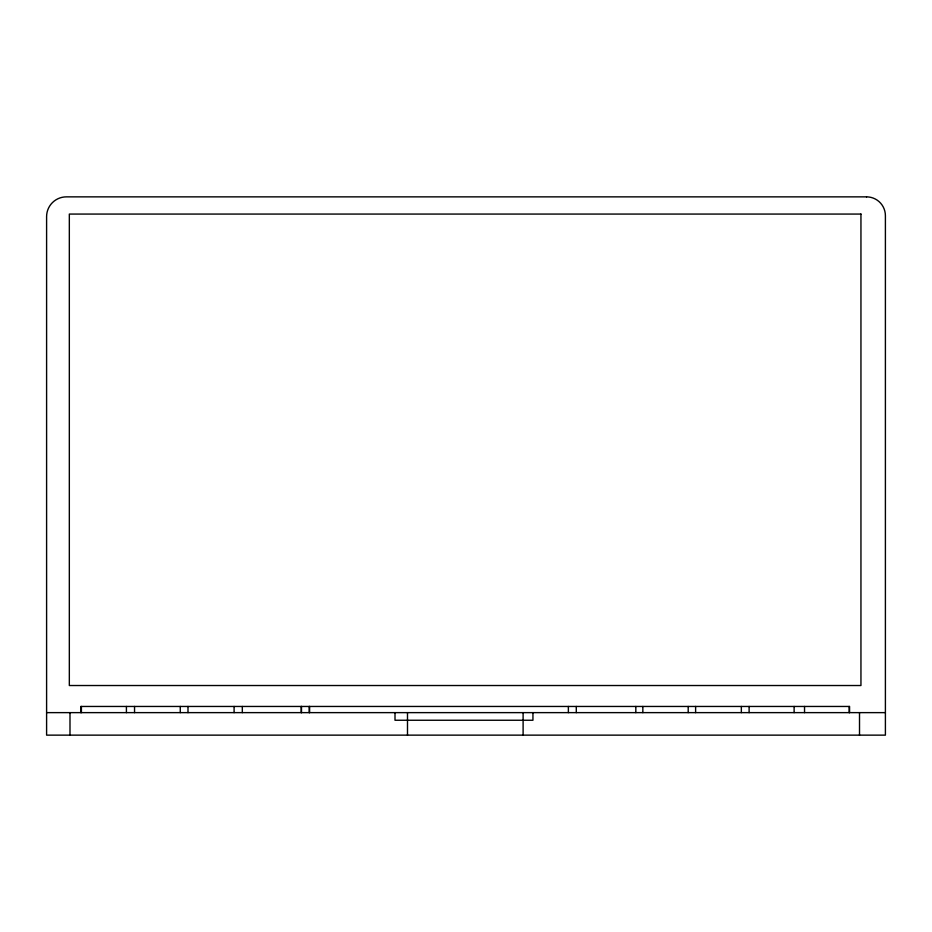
<?xml version="1.0" encoding="UTF-8"?>
<svg xmlns="http://www.w3.org/2000/svg" width="932" height="932" viewBox="0 0 932 932"><rect width="100%" height="100%" fill="white"/><g stroke="black" fill="none" stroke-linecap="round" stroke-linejoin="round"><path stroke-width="1.4" d="M46.6 712.631L885.4 712.631M859.514 712.631L859.514 735.138M849.565 712.631L849.565 706.456L80.769 706.456L80.769 712.631M849.18 706.456L849.18 712.631M804.537 706.456L804.537 712.631M794.122 706.456L794.122 712.631M749.118 706.456L749.118 712.631M741.348 706.456L741.348 712.631M695.622 706.456L695.622 712.631M688.2 706.456L688.2 712.631M642.835 706.456L642.835 712.631M635.822 706.456L635.822 712.631M576.291 706.456L576.291 712.631M568.369 706.456L568.369 712.631M532.941 712.631L532.941 720.25L395.005 720.25L395.005 712.631M523.108 712.631L523.108 735.138M407.494 712.631L407.494 735.138M309.599 706.456L309.599 712.631M309.214 706.456L309.214 712.631M301.49 706.456L301.49 712.631M301.234 706.456L301.234 712.631M242.32 706.456L242.32 712.631M234.095 706.456L234.095 712.631M187.996 706.456L187.996 712.631M180.272 706.456L180.272 712.631M134.546 706.456L134.546 712.631M126.414 706.456L126.414 712.631M81.41 706.456L81.41 712.631M69.993 712.631L69.993 735.138M866.55 196.862L66.37 196.862A19.77 19.77 0 0 0 46.6 216.632L46.6 735.138L885.4 735.138L885.4 215.711A18.85 18.85 0 0 0 866.55 196.862M860.947 214.069L69.329 214.069L69.329 685.521L860.947 685.521L860.947 214.069"/></g></svg>
